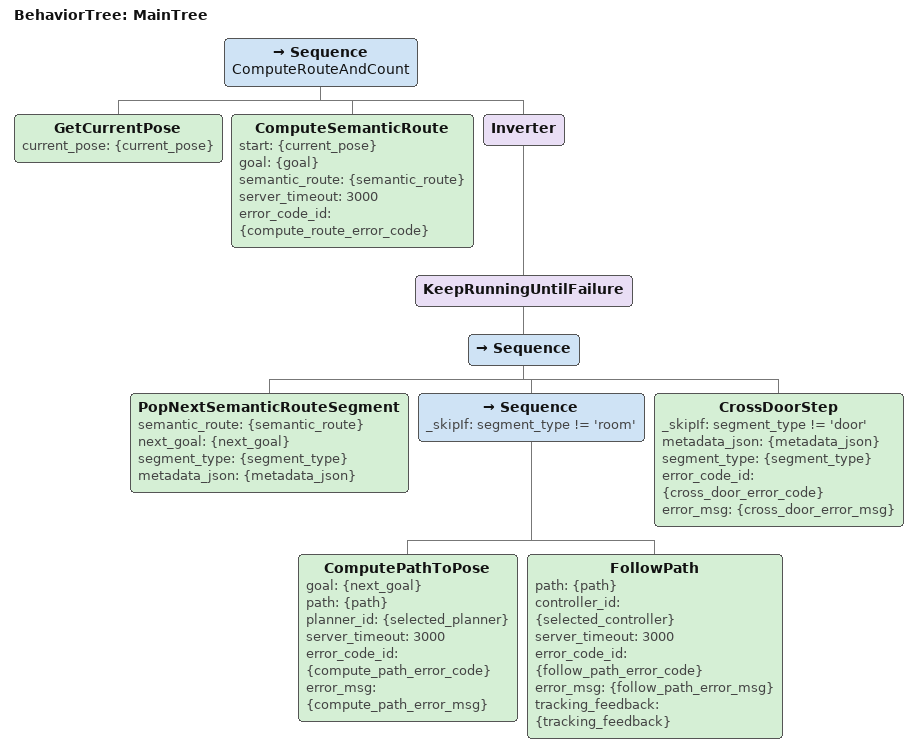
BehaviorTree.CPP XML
<root BTCPP_format="4" main_tree_to_execute="MainTree">
  <BehaviorTree ID="MainTree">
    <Sequence name="ComputeRouteAndCount">
      <GetCurrentPose
        current_pose="{current_pose}" />

      <ComputeSemanticRoute
        start="{current_pose}"
        goal="{goal}"
        semantic_route="{semantic_route}"
        server_timeout="3000"
        error_code_id="{compute_route_error_code}" />

      <Inverter>
        <KeepRunningUntilFailure>
          <Sequence>
            <PopNextSemanticRouteSegment
             semantic_route="{semantic_route}"
             next_goal="{next_goal}"
             segment_type="{segment_type}"
             metadata_json="{metadata_json}"
            />
            <Sequence _skipIf="segment_type != 'room'">
              <ComputePathToPose goal="{next_goal}" path="{path}" planner_id="{selected_planner}" server_timeout="3000" error_code_id="{compute_path_error_code}" error_msg="{compute_path_error_msg}"/>
              <FollowPath path="{path}" controller_id="{selected_controller}" server_timeout="3000" error_code_id="{follow_path_error_code}" error_msg="{follow_path_error_msg}" tracking_feedback="{tracking_feedback}"/>
            </Sequence>
            <CrossDoorStep
              _skipIf="segment_type != 'door'"
              metadata_json="{metadata_json}"
              segment_type="{segment_type}"
              error_code_id="{cross_door_error_code}"
              error_msg="{cross_door_error_msg}"/>
          </Sequence>
        </KeepRunningUntilFailure>
      </Inverter>
    </Sequence>
  </BehaviorTree>
</root>
